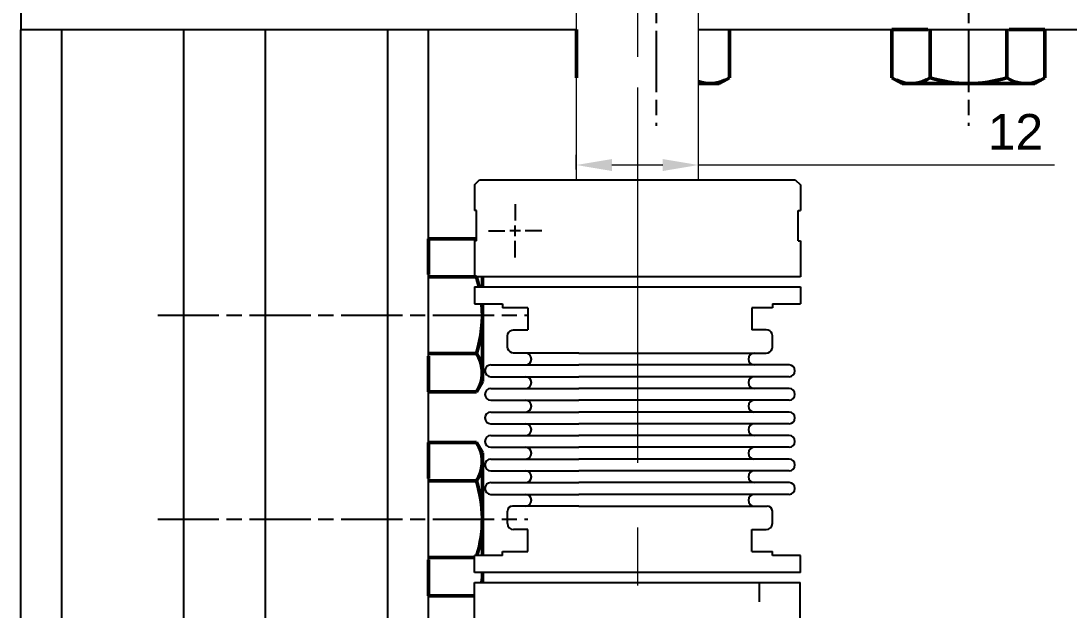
# Model space of a CAD drawing. Header units: millimetres. Extents: x 1269 to 5832, y 527 to 3540.
# Drawn here: x 2143.5 to 2246.4, y 847 to 904.8 of the extents above; entities that cross this region are included whole.
import ezdxf

# ---------------------------------------------------------------- set-up
doc = ezdxf.new("R2010")
doc.units = ezdxf.units.MM
for name, pattern in [('ACAD_ISO08W100', [36, 24, -3, 6, -3]), ('AM_ISO08W050', [18, 12, -1.5, 3, -1.5]), ('AM_ISO08W050x2', [9, 6, -0.75, 1.5, -0.75]), ('CENTER', [50.8, 31.75, -6.35, 6.35, -6.35]), ('phl_thick', [0])]:
    doc.linetypes.add(name, pattern=pattern)
for name, color, linetype, lineweight in [('AM_0N', 7, 'Continuous', 50), ('AM_5', 7, 'Continuous', 50), ('AM_7N', 4, 'AM_ISO08W050', 25)]:
    doc.layers.add(name, color=color, linetype=linetype, lineweight=lineweight)
for name, color, linetype in [('DEFAULT_1', 7, 'CENTER'), ('Osie', 7, 'ACAD_ISO08W100'), ('projection', 7, 'Continuous')]:
    doc.layers.add(name, color=color, linetype=linetype)
doc.styles.get("Standard").update_dxf_attribs({"font": 'arial.ttf'})
doc.dimstyles.new('AM_ISO$0', dxfattribs={"dimtxt": 3.5, "dimasz": 3.5, "dimexe": 1, "dimexo": 1, "dimgap": 1.5, "dimtad": 1, "dimdsep": 46, "dimtxsty": 'Standard', "dimcen": 0, "dimclrd": 256, "dimclre": 256, "dimclrt": 7, "dimadec": 0, "dimazin": 2, "dimtp": 0.1, "dimtm": 0.1, "dimtfac": 0.71, "dimtdec": 3, "dimtmove": 0, "dimatfit": 3, "dimfxl": 1, "dimlwd": -1, "dimlwe": -1, "dimarcsym": 1})

# ---------------------------------------------------------------- blocks, each defined once
blk = doc.blocks.new('*D10')
at = {"layer": 'AM_5', "linetype": 'ByBlock', "lineweight": 9, "transparency": 16777216}
for p, q in [((2198.03, 890.18), (2198.03, 891.63)), ((2210.03, 890.18), (2210.03, 891.63)), ((2201.53, 890.63), (2206.53, 890.63)), ((2210.03, 890.63), (2244.96, 890.63))]:
    blk.add_line(p, q, dxfattribs=at)
at = {"layer": 'AM_5', "transparency": 16777216}
for points in [[(2201.53, 891.21), (2201.53, 890.04), (2198.03, 890.63)], [(2206.53, 891.21), (2206.53, 890.04), (2210.03, 890.63)]]:
    blk.add_solid(points, dxfattribs=at)
at = {"layer": 'Defpoints', "color": 0, "transparency": 16777216}
for p in [(2210.03, 890.63), (2198.03, 889.18), (2210.03, 889.18)]:
    blk.add_point(p, dxfattribs=at)
at = {"layer": 'AM_5', "color": 7, "lineweight": 9, "transparency": 16777216, "insert": (2241.14, 893.88), "char_height": 3.5, "attachment_point": 5}
blk.add_mtext('12', dxfattribs=at)

msp = doc.modelspace()

# ---------------------------------------------------------------- linework, layer by layer
for p, q in [((2143.531, 943.894), (2143.531, 903.894)), ((2198.031, 903.894), (2143.531, 903.894)), ((2264.531, 903.894), (2210.031, 903.894)), ((2190.684, 852.327), (2190.781, 852.424))]:
    msp.add_line(p, q)
at = {"lineweight": 9}
for p, q in [((2198.031, 905.594), (2198.031, 889.177)), ((2210.031, 889.177), (2210.031, 905.594))]:
    msp.add_line(p, q, dxfattribs=at)
at = {"color": 0, "linetype": 'Continuous'}
for p, q in [((2188.539, 889.177), (2219.531, 889.177)), ((2219.531, 889.177), (2220.031, 888.677)), ((2188.039, 888.677), (2188.039, 886.177)), ((2220.031, 888.677), (2220.031, 886.177)), ((2188.239, 886.177), (2188.039, 886.177)), ((2188.239, 883.177), (2188.239, 886.177)), ((2219.831, 886.177), (2220.031, 886.177)), ((2219.831, 883.177), (2219.831, 886.177)), ((2192.031, 883.652), (2192.031, 884.702)), ((2192.556, 884.177), (2191.506, 884.177)), ((2188.239, 883.177), (2188.039, 883.177)), ((2188.039, 883.177), (2188.039, 879.677)), ((2219.831, 883.177), (2220.031, 883.177)), ((2220.031, 883.177), (2220.031, 879.677)), ((2220.031, 879.677), (2188.039, 879.677)), ((2188.031, 878.677), (2220.031, 878.677)), ((2188.031, 878.677), (2188.031, 877.027)), ((2220.031, 878.677), (2220.031, 877.027)), ((2188.031, 877.027), (2190.781, 877.027)), ((2190.781, 877.027), (2190.781, 876.627)), ((2193.286, 876.627), (2190.781, 876.627)), ((2193.286, 876.627), (2193.286, 874.477)), ((2217.281, 876.627), (2215.281, 876.627)), ((2215.281, 876.627), (2215.281, 874.477)), ((2217.281, 877.027), (2220.031, 877.027)), ((2217.281, 877.027), (2217.281, 876.627)), ((2191.886, 874.477), (2193.286, 874.477)), ((2216.681, 874.477), (2215.281, 874.477)), ((2198.282, 872.177), (2191.886, 872.177)), ((2198.282, 872.177), (2216.681, 872.177)), ((2189.642, 871.023), (2198.282, 871.023)), ((2218.924, 871.023), (2198.282, 871.023)), ((2189.642, 869.87), (2198.282, 869.87)), ((2218.924, 869.87), (2198.282, 869.87)), ((2189.642, 868.716), (2198.282, 868.716)), ((2218.924, 868.716), (2198.282, 868.716)), ((2189.642, 867.562), (2198.282, 867.562)), ((2218.924, 867.562), (2198.282, 867.562)), ((2189.642, 866.408), (2198.282, 866.408)), ((2218.924, 866.408), (2198.282, 866.408)), ((2189.642, 865.254), (2198.282, 865.254)), ((2218.924, 865.254), (2198.282, 865.254)), ((2189.642, 864.1), (2198.282, 864.1)), ((2218.924, 864.1), (2198.282, 864.1)), ((2189.642, 862.947), (2198.282, 862.947)), ((2218.924, 862.947), (2198.282, 862.947)), ((2189.642, 861.793), (2198.282, 861.793)), ((2218.924, 861.793), (2198.282, 861.793)), ((2189.642, 860.639), (2198.282, 860.639)), ((2218.924, 860.639), (2198.282, 860.639)), ((2189.642, 859.485), (2198.282, 859.485)), ((2218.924, 859.485), (2198.282, 859.485)), ((2189.642, 858.331), (2198.282, 858.331)), ((2218.924, 858.331), (2198.282, 858.331)), ((2198.282, 857.177), (2191.786, 857.177)), ((2198.282, 857.177), (2216.781, 857.177)), ((2191.286, 855.477), (2191.286, 856.677)), ((2217.281, 855.477), (2217.281, 856.677)), ((2193.286, 854.877), (2191.886, 854.877)), ((2193.286, 852.727), (2193.286, 854.877)), ((2215.281, 854.877), (2216.681, 854.877)), ((2215.281, 852.727), (2215.281, 854.877)), ((2188.031, 850.677), (2188.031, 852.327)), ((2190.781, 852.327), (2188.031, 852.327)), ((2190.781, 852.327), (2190.781, 852.727)), ((2190.781, 852.727), (2193.286, 852.727)), ((2215.281, 852.727), (2217.281, 852.727)), ((2217.281, 852.327), (2217.281, 852.727)), ((2220.031, 852.327), (2217.281, 852.327)), ((2220.031, 850.677), (2220.031, 852.327)), ((2198.284, 850.677), (2188.031, 850.677)), ((2220.031, 850.677), (2198.284, 850.677)), ((2188.031, 846.177), (2188.031, 849.677)), ((2188.031, 849.677), (2220.023, 849.677)), ((2220.023, 846.177), (2220.023, 849.677))]:
    msp.add_line(p, q, dxfattribs=at)
at = {"color": 0, "lineweight": 9}
for p, q in [((2198.031, 889.177), (2204.031, 889.177)), ((2204.031, 889.177), (2210.031, 889.177))]:
    msp.add_line(p, q, dxfattribs=at)
at = {"color": 0, "linetype": 'Continuous'}
for points in [[(2191.4, 874.23), (2191.533, 874.363), (2191.7, 874.448), (2191.886, 874.477), (2193.086, 874.477)], [(2217.166, 874.23), (2217.034, 874.363), (2216.866, 874.448), (2216.681, 874.477), (2215.481, 874.477)], [(2193.059, 872.177), (2191.886, 872.177), (2191.7, 872.207), (2191.533, 872.292), (2191.4, 872.425), (2191.315, 872.592), (2191.286, 872.777), (2191.286, 873.877), (2191.315, 874.063)], [(2191.315, 874.063), (2191.4, 874.23)], [(2215.508, 872.177), (2216.681, 872.177), (2216.866, 872.207), (2217.034, 872.292), (2217.166, 872.425), (2217.252, 872.592), (2217.281, 872.777), (2217.281, 873.877), (2217.252, 874.063)], [(2217.252, 874.063), (2217.166, 874.23)]]:
    msp.add_lwpolyline(points, dxfattribs=at)
for centre, radius, start, end in [((2193.059, 871.6), 0.577, 270, 90), ((2215.508, 871.6), 0.577, 90, 270), ((2189.642, 870.447), 0.577, 90, 270), ((2218.924, 870.447), 0.577, 270, 90), ((2193.059, 869.293), 0.577, 270, 90), ((2215.508, 869.293), 0.577, 90, 270), ((2189.642, 868.139), 0.577, 90, 270), ((2218.924, 868.139), 0.577, 270, 90), ((2193.059, 866.985), 0.577, 270, 90), ((2215.508, 866.985), 0.577, 90, 270), ((2189.642, 865.831), 0.577, 90, 270), ((2218.924, 865.831), 0.577, 270, 90), ((2193.059, 864.677), 0.577, 270, 90), ((2215.508, 864.677), 0.577, 90, 270), ((2189.642, 863.523), 0.577, 90, 270), ((2189.704, 864.039), 0.25, 173.10711, 173.4768), ((2218.924, 863.523), 0.577, 270, 90), ((2218.863, 864.039), 0.25, 6.5232, 6.89289), ((2193.059, 862.37), 0.577, 270, 90), ((2215.508, 862.37), 0.577, 90, 270), ((2189.642, 861.216), 0.577, 90, 270), ((2218.924, 861.216), 0.577, 270, 90), ((2193.059, 860.062), 0.577, 270, 90), ((2215.508, 860.062), 0.577, 90, 270), ((2189.642, 858.908), 0.577, 90, 270), ((2218.924, 858.908), 0.577, 270, 90), ((2193.059, 857.754), 0.577, 270, 90), ((2215.508, 857.754), 0.577, 90, 270), ((2191.786, 856.677), 0.5, 90, 180), ((2216.781, 856.677), 0.5, 0, 90), ((2191.886, 855.477), 0.6, 180, 270), ((2216.681, 855.477), 0.6, 270, 0)]:
    msp.add_arc(centre, radius, start, end, dxfattribs=at)
at = {"color": 0, "linetype": 'Continuous', "start_tangent": (0.7072795, 0.706934), "end_tangent": (0.7072908, 0.7069227)}
msp.add_spline([(2188.039, 888.677), (2188.206, 888.844), (2188.373, 889.011), (2188.539, 889.177)], degree=3, dxfattribs=at)
at = {"layer": 'AM_0N'}
for p, q in [((2198.052, 899.193), (2198.052, 903.911)), ((2213.067, 899.193), (2213.067, 903.911)), ((2229.024, 899.193), (2229.024, 903.911)), ((2229.024, 903.911), (2232.531, 903.911)), ((2232.776, 899.193), (2232.776, 903.911)), ((2240.286, 899.193), (2240.286, 903.911)), ((2240.531, 903.911), (2244.039, 903.911)), ((2244.039, 899.193), (2244.039, 903.911)), ((2213.067, 899.193), (2212.059, 898.611)), ((2229.024, 899.193), (2230.031, 898.611)), ((2244.039, 899.193), (2243.031, 898.611)), ((2210.031, 898.616), (2210.04, 898.611)), ((2212.059, 898.611), (2210.031, 898.611)), ((2243.031, 898.611), (2230.031, 898.611)), ((2188.237, 883.402), (2183.518, 883.402)), ((2183.518, 879.894), (2183.518, 883.402)), ((2188.237, 879.649), (2183.518, 879.649)), ((2188.818, 879.677), (2188.818, 878.677)), ((2188.818, 877.027), (2188.818, 869.394)), ((2188.237, 872.139), (2183.518, 872.139)), ((2183.518, 868.387), (2183.518, 871.894)), ((2188.237, 868.387), (2188.818, 869.394)), ((2188.237, 868.387), (2183.518, 868.387)), ((2188.237, 863.411), (2183.518, 863.411)), ((2183.518, 859.903), (2183.518, 863.411)), ((2188.237, 863.411), (2188.818, 862.403)), ((2188.818, 862.403), (2188.818, 852.327)), ((2188.237, 859.658), (2183.518, 859.658)), ((2188.031, 852.148), (2183.518, 852.148)), ((2183.518, 848.396), (2183.518, 851.903)), ((2188.818, 850.677), (2188.818, 849.677)), ((2188.031, 848.396), (2183.518, 848.396))]:
    msp.add_line(p, q, dxfattribs=at)
for centre, radius, start, end in [((2230.9, 901.928), 3.317, 244.44687, 304.44687), ((2236.531, 911.02), 12.409, 252.38753, 287.61247), ((2242.162, 901.928), 3.317, 235.55313, 295.55313), ((2211.19, 901.928), 3.317, 249.54758, 295.55313), ((2185.501, 881.525), 3.317, 325.55313, 326.14711), ((2176.409, 875.894), 12.409, 12.96084, 17.61247), ((2176.409, 875.894), 12.409, 342.38753, 5.23946), ((2185.501, 870.263), 3.317, 334.44687, 34.44687), ((2185.501, 861.534), 3.317, 325.55313, 25.55313), ((2176.409, 855.903), 12.409, 343.25257, 17.61247), ((2185.239, 850.363), 3.593, 348.99872, 5.01929)]:
    msp.add_arc(centre, radius, start, end, dxfattribs=at)
at = {"layer": 'AM_7N', "linetype": 'AM_ISO08W050x2'}
for p, q in [((2205.88, 930.777), (2205.88, 894.477)), ((2236.531, 930.777), (2236.531, 894.477)), ((2156.967, 875.894), (2193.267, 875.894)), ((2156.967, 855.903), (2193.267, 855.903))]:
    msp.add_line(p, q, dxfattribs=at)
at = {"layer": 'DEFAULT_1', "color": 7, "linetype": 'CENTER', "lineweight": 9}
msp.add_line((2204.031, 893.172), (2204.031, 849.394), dxfattribs=at)
at = {"layer": 'DEFAULT_1', "color": 0, "linetype": 'CENTER'}
for p, q in [((2192.031, 886.802), (2192.031, 885.177)), ((2189.406, 884.177), (2191.031, 884.177)), ((2194.656, 884.177), (2193.031, 884.177)), ((2192.031, 881.552), (2192.031, 883.177)), ((2216.031, 847.802), (2216.031, 849.677))]:
    msp.add_line(p, q, dxfattribs=at)
at = {"layer": 'Osie', "linetype": 'ACAD_ISO08W100', "lineweight": 9}
msp.add_line((2204.031, 1069.223), (2204.031, 871.735), dxfattribs=at)
at = {"layer": 'projection', "color": 7, "linetype": 'phl_thick'}
for p, q in [((2143.531, 793.961), (2143.531, 903.894)), ((2147.531, 793.961), (2147.531, 903.894)), ((2159.531, 793.961), (2159.531, 903.894)), ((2167.531, 793.961), (2167.531, 903.894)), ((2179.531, 793.961), (2179.531, 903.894)), ((2183.531, 793.961), (2183.531, 903.894))]:
    msp.add_line(p, q, dxfattribs=at)

# ---------------------------------------------------------------- dimensions: what is measured, and where the dimension line sits
at = {"layer": 'AM_5', "lineweight": 9}
dim = msp.add_linear_dim(base=(2210.031, 890.626), p1=(2198.031, 889.177), p2=(2210.031, 889.177), dimstyle='AM_ISO$0', override={"dimlwd": 9, "dimlwe": 9}, dxfattribs=at)
dim.commit()
dim.dimension.update_dxf_attribs({"geometry": '*D10', "text_midpoint": (2241.136, 890.626), "dimtype": 160})

doc.saveas('drawing.dxf')
